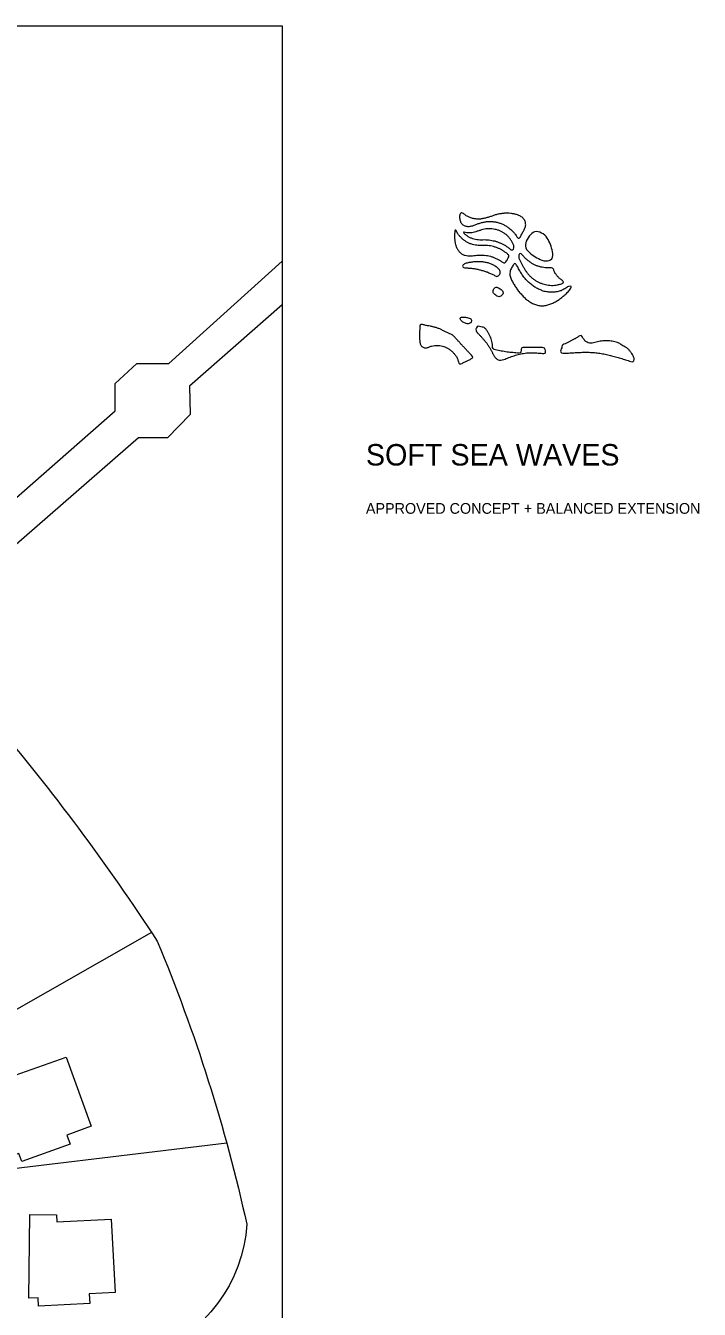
# Model space of a CAD drawing. Header units: inches. Extents: x 36 to 189, y -75 to 56.
# Drawn here: x 176.66 to 189.21, y -14.03 to 9.9 of the extents above; entities that cross this region are included whole.
import ezdxf

# ---------------------------------------------------------------- set-up
doc = ezdxf.new("R2010")
doc.units = ezdxf.units.IN
for name, color, linetype, lineweight in [('01_ORIGINAL_CAD', 7, 'Continuous', 20), ('12_OPTION_LABEL', 7, 'Continuous', 15), ('13_CONCEPT_ICON', 7, 'Continuous', 15)]:
    doc.layers.add(name, color=color, linetype=linetype, lineweight=lineweight)

# ---------------------------------------------------------------- blocks, each defined once
blk = doc.blocks.new('CONCEPT_ICON_06_WAVES')
at = {"layer": '13_CONCEPT_ICON'}
for points, knots in [([(48.33, 45.23), (48.4, 45.24), (48.49, 45.18), (48.58, 45.13), (48.66, 45.07), (48.75, 45), (48.84, 44.95), (48.92, 44.9), (49.01, 44.86), (49.1, 44.83), (49.2, 44.79), (49.29, 44.76), (49.39, 44.74), (49.49, 44.72), (49.59, 44.71), (49.69, 44.7), (49.79, 44.69), (49.9, 44.7), (50, 44.7), (50.11, 44.71), (50.2, 44.73), (50.3, 44.75), (50.4, 44.77), (50.49, 44.8), (50.59, 44.83), (50.69, 44.85), (50.78, 44.88), (50.87, 44.91), (50.97, 44.94), (51.06, 44.98), (51.15, 45.01), (51.25, 45.04), (51.34, 45.07), (51.44, 45.09), (51.54, 45.12), (51.63, 45.14), (51.73, 45.15), (51.83, 45.17), (51.93, 45.18), (52.03, 45.19), (52.13, 45.2), (52.24, 45.21), (52.34, 45.21), (52.44, 45.21), (52.54, 45.2), (52.64, 45.19), (52.74, 45.17), (52.84, 45.16), (52.94, 45.14), (53.04, 45.11), (53.13, 45.09), (53.23, 45.06), (53.32, 45.02), (53.41, 44.99), (53.5, 44.94), (53.59, 44.89), (53.67, 44.82), (53.74, 44.75), (53.81, 44.67), (53.86, 44.59), (53.9, 44.49), (53.93, 44.4), (53.95, 44.3), (53.95, 44.2), (53.94, 44.1), (53.92, 44), (53.88, 43.9), (53.85, 43.81), (53.8, 43.72), (53.75, 43.64), (53.7, 43.55), (53.65, 43.47), (53.6, 43.37), (53.55, 43.28), (53.5, 43.17), (53.45, 43.1), (53.4, 43.03), (53.34, 43), (53.28, 43.04), (53.22, 43.08), (53.16, 43.18), (53.11, 43.27), (53.05, 43.36), (52.98, 43.44), (52.92, 43.52), (52.85, 43.6), (52.77, 43.67), (52.7, 43.74), (52.62, 43.81), (52.54, 43.88), (52.46, 43.94), (52.38, 44), (52.3, 44.06), (52.21, 44.11), (52.12, 44.16), (52.04, 44.2), (51.95, 44.24), (51.85, 44.28), (51.76, 44.32), (51.67, 44.35), (51.58, 44.38), (51.48, 44.41), (51.38, 44.43), (51.28, 44.45), (51.18, 44.47), (51.08, 44.47), (50.98, 44.48), (50.88, 44.49), (50.77, 44.49), (50.67, 44.49), (50.57, 44.48), (50.47, 44.46), (50.37, 44.45), (50.27, 44.43), (50.17, 44.4), (50.08, 44.38), (49.98, 44.35), (49.89, 44.32), (49.79, 44.29), (49.7, 44.26), (49.61, 44.22), (49.52, 44.19), (49.42, 44.15), (49.33, 44.12), (49.23, 44.09), (49.13, 44.07), (49.03, 44.06), (48.93, 44.05), (48.83, 44.06), (48.73, 44.08), (48.63, 44.1), (48.54, 44.14), (48.46, 44.2), (48.39, 44.26), (48.32, 44.34), (48.28, 44.43), (48.24, 44.52), (48.21, 44.61), (48.2, 44.72), (48.18, 44.82), (48.18, 44.94), (48.2, 45.03), (48.22, 45.13), (48.27, 45.21), (48.33, 45.23)], [0, 0, 0, 0, 0.020833, 0.020833, 0.020833, 0.041667, 0.041667, 0.041667, 0.0625, 0.0625, 0.0625, 0.083333, 0.083333, 0.083333, 0.104167, 0.104167, 0.104167, 0.125, 0.125, 0.125, 0.145833, 0.145833, 0.145833, 0.166667, 0.166667, 0.166667, 0.1875, 0.1875, 0.1875, 0.208333, 0.208333, 0.208333, 0.229167, 0.229167, 0.229167, 0.25, 0.25, 0.25, 0.270833, 0.270833, 0.270833, 0.291667, 0.291667, 0.291667, 0.3125, 0.3125, 0.3125, 0.333333, 0.333333, 0.333333, 0.354167, 0.354167, 0.354167, 0.375, 0.375, 0.375, 0.395833, 0.395833, 0.395833, 0.416667, 0.416667, 0.416667, 0.4375, 0.4375, 0.4375, 0.458333, 0.458333, 0.458333, 0.479167, 0.479167, 0.479167, 0.5, 0.5, 0.5, 0.520833, 0.520833, 0.520833, 0.541667, 0.541667, 0.541667, 0.5625, 0.5625, 0.5625, 0.583333, 0.583333, 0.583333, 0.604167, 0.604167, 0.604167, 0.625, 0.625, 0.625, 0.645833, 0.645833, 0.645833, 0.666667, 0.666667, 0.666667, 0.6875, 0.6875, 0.6875, 0.708333, 0.708333, 0.708333, 0.729167, 0.729167, 0.729167, 0.75, 0.75, 0.75, 0.770833, 0.770833, 0.770833, 0.791667, 0.791667, 0.791667, 0.8125, 0.8125, 0.8125, 0.833333, 0.833333, 0.833333, 0.854167, 0.854167, 0.854167, 0.875, 0.875, 0.875, 0.895833, 0.895833, 0.895833, 0.916667, 0.916667, 0.916667, 0.9375, 0.9375, 0.9375, 0.958333, 0.958333, 0.958333, 0.979167, 0.979167, 0.979167, 1, 1, 1, 1]), ([(47.81, 43.74), (47.83, 43.76), (47.87, 43.7), (47.91, 43.63), (47.96, 43.56), (48, 43.47), (48.05, 43.39), (48.1, 43.31), (48.16, 43.24), (48.22, 43.18), (48.28, 43.12), (48.34, 43.05), (48.4, 42.99), (48.47, 42.93), (48.54, 42.88), (48.61, 42.83), (48.68, 42.77), (48.75, 42.73), (48.83, 42.68), (48.9, 42.64), (48.98, 42.6), (49.06, 42.57), (49.14, 42.54), (49.22, 42.51), (49.3, 42.48), (49.39, 42.46), (49.47, 42.44), (49.56, 42.43), (49.64, 42.42), (49.73, 42.4), (49.82, 42.4), (49.91, 42.39), (50, 42.39), (50.09, 42.39), (50.18, 42.39), (50.27, 42.4), (50.36, 42.4), (50.45, 42.39), (50.54, 42.39), (50.63, 42.38), (50.72, 42.38), (50.81, 42.36), (50.89, 42.35), (50.98, 42.33), (51.06, 42.31), (51.14, 42.29), (51.23, 42.27), (51.31, 42.24), (51.39, 42.21), (51.47, 42.18), (51.55, 42.15), (51.63, 42.12), (51.71, 42.08), (51.79, 42.04), (51.86, 42), (51.94, 41.96), (52.01, 41.91), (52.08, 41.86), (52.15, 41.81), (52.23, 41.76), (52.3, 41.71), (52.37, 41.65), (52.44, 41.59), (52.47, 41.52), (52.49, 41.45), (52.46, 41.38), (52.43, 41.3), (52.39, 41.23), (52.34, 41.14), (52.29, 41.06), (52.24, 40.99), (52.19, 40.91), (52.14, 40.89), (52.08, 40.86), (52.01, 40.89), (51.93, 40.94), (51.86, 40.98), (51.78, 41.04), (51.71, 41.09), (51.63, 41.14), (51.56, 41.17), (51.48, 41.21), (51.4, 41.25), (51.32, 41.28), (51.24, 41.32), (51.16, 41.35), (51.08, 41.38), (51, 41.41), (50.92, 41.44), (50.84, 41.46), (50.75, 41.48), (50.67, 41.5), (50.58, 41.51), (50.5, 41.52), (50.41, 41.54), (50.32, 41.55), (50.23, 41.55), (50.14, 41.56), (50.05, 41.56), (49.96, 41.56), (49.88, 41.55), (49.79, 41.54), (49.7, 41.54), (49.61, 41.53), (49.52, 41.52), (49.43, 41.51), (49.35, 41.5), (49.26, 41.49), (49.17, 41.49), (49.08, 41.48), (48.99, 41.48), (48.9, 41.49), (48.82, 41.5), (48.73, 41.51), (48.65, 41.54), (48.57, 41.56), (48.49, 41.6), (48.41, 41.64), (48.34, 41.69), (48.27, 41.74), (48.2, 41.8), (48.14, 41.86), (48.09, 41.93), (48.04, 42), (47.99, 42.08), (47.95, 42.15), (47.92, 42.23), (47.88, 42.31), (47.86, 42.4), (47.84, 42.48), (47.81, 42.56), (47.8, 42.65), (47.78, 42.73), (47.77, 42.82), (47.76, 42.91), (47.75, 43), (47.74, 43.08), (47.74, 43.17), (47.74, 43.26), (47.75, 43.35), (47.75, 43.45), (47.76, 43.54), (47.77, 43.63), (47.78, 43.73), (47.81, 43.74)], [0, 0, 0, 0, 0.020833, 0.020833, 0.020833, 0.041667, 0.041667, 0.041667, 0.0625, 0.0625, 0.0625, 0.083333, 0.083333, 0.083333, 0.104167, 0.104167, 0.104167, 0.125, 0.125, 0.125, 0.145833, 0.145833, 0.145833, 0.166667, 0.166667, 0.166667, 0.1875, 0.1875, 0.1875, 0.208333, 0.208333, 0.208333, 0.229167, 0.229167, 0.229167, 0.25, 0.25, 0.25, 0.270833, 0.270833, 0.270833, 0.291667, 0.291667, 0.291667, 0.3125, 0.3125, 0.3125, 0.333333, 0.333333, 0.333333, 0.354167, 0.354167, 0.354167, 0.375, 0.375, 0.375, 0.395833, 0.395833, 0.395833, 0.416667, 0.416667, 0.416667, 0.4375, 0.4375, 0.4375, 0.458333, 0.458333, 0.458333, 0.479167, 0.479167, 0.479167, 0.5, 0.5, 0.5, 0.520833, 0.520833, 0.520833, 0.541667, 0.541667, 0.541667, 0.5625, 0.5625, 0.5625, 0.583333, 0.583333, 0.583333, 0.604167, 0.604167, 0.604167, 0.625, 0.625, 0.625, 0.645833, 0.645833, 0.645833, 0.666667, 0.666667, 0.666667, 0.6875, 0.6875, 0.6875, 0.708333, 0.708333, 0.708333, 0.729167, 0.729167, 0.729167, 0.75, 0.75, 0.75, 0.770833, 0.770833, 0.770833, 0.791667, 0.791667, 0.791667, 0.8125, 0.8125, 0.8125, 0.833333, 0.833333, 0.833333, 0.854167, 0.854167, 0.854167, 0.875, 0.875, 0.875, 0.895833, 0.895833, 0.895833, 0.916667, 0.916667, 0.916667, 0.9375, 0.9375, 0.9375, 0.958333, 0.958333, 0.958333, 0.979167, 0.979167, 0.979167, 1, 1, 1, 1]), ([(48.53, 43.54), (48.54, 43.56), (48.61, 43.55), (48.7, 43.53), (48.78, 43.51), (48.88, 43.5), (48.97, 43.49), (49.07, 43.48), (49.15, 43.49), (49.24, 43.5), (49.32, 43.52), (49.41, 43.53), (49.49, 43.56), (49.57, 43.58), (49.65, 43.6), (49.73, 43.63), (49.81, 43.66), (49.89, 43.69), (49.98, 43.71), (50.06, 43.74), (50.14, 43.76), (50.22, 43.78), (50.3, 43.8), (50.39, 43.82), (50.47, 43.83), (50.56, 43.84), (50.65, 43.84), (50.74, 43.85), (50.83, 43.85), (50.92, 43.85), (51.01, 43.84), (51.09, 43.83), (51.18, 43.82), (51.26, 43.8), (51.35, 43.79), (51.43, 43.76), (51.51, 43.74), (51.59, 43.71), (51.67, 43.68), (51.75, 43.65), (51.83, 43.61), (51.9, 43.57), (51.97, 43.53), (52.05, 43.48), (52.12, 43.44), (52.19, 43.38), (52.26, 43.33), (52.33, 43.27), (52.39, 43.21), (52.45, 43.15), (52.51, 43.08), (52.56, 43.01), (52.61, 42.94), (52.66, 42.87), (52.7, 42.8), (52.75, 42.72), (52.79, 42.65), (52.83, 42.57), (52.87, 42.5), (52.91, 42.42), (52.92, 42.33), (52.93, 42.24), (52.92, 42.15), (52.88, 42.08), (52.84, 42.02), (52.78, 41.99), (52.71, 42), (52.64, 42.02), (52.57, 42.09), (52.5, 42.15), (52.43, 42.21), (52.36, 42.26), (52.29, 42.31), (52.22, 42.36), (52.15, 42.4), (52.07, 42.44), (52, 42.49), (51.92, 42.53), (51.85, 42.56), (51.77, 42.6), (51.69, 42.63), (51.61, 42.66), (51.53, 42.7), (51.45, 42.72), (51.37, 42.75), (51.29, 42.77), (51.21, 42.8), (51.12, 42.81), (51.04, 42.83), (50.96, 42.85), (50.87, 42.86), (50.78, 42.87), (50.7, 42.88), (50.61, 42.88), (50.52, 42.89), (50.43, 42.9), (50.34, 42.9), (50.26, 42.9), (50.17, 42.89), (50.08, 42.89), (50, 42.89), (49.91, 42.89), (49.82, 42.9), (49.74, 42.9), (49.65, 42.91), (49.56, 42.93), (49.48, 42.95), (49.4, 42.97), (49.32, 43), (49.24, 43.03), (49.16, 43.06), (49.08, 43.1), (49.01, 43.13), (48.94, 43.18), (48.86, 43.22), (48.79, 43.27), (48.71, 43.33), (48.64, 43.39), (48.57, 43.45), (48.52, 43.52), (48.53, 43.54)], [0, 0, 0, 0, 0.025, 0.025, 0.025, 0.05, 0.05, 0.05, 0.075, 0.075, 0.075, 0.1, 0.1, 0.1, 0.125, 0.125, 0.125, 0.15, 0.15, 0.15, 0.175, 0.175, 0.175, 0.2, 0.2, 0.2, 0.225, 0.225, 0.225, 0.25, 0.25, 0.25, 0.275, 0.275, 0.275, 0.3, 0.3, 0.3, 0.325, 0.325, 0.325, 0.35, 0.35, 0.35, 0.375, 0.375, 0.375, 0.4, 0.4, 0.4, 0.425, 0.425, 0.425, 0.45, 0.45, 0.45, 0.475, 0.475, 0.475, 0.5, 0.5, 0.5, 0.525, 0.525, 0.525, 0.55, 0.55, 0.55, 0.575, 0.575, 0.575, 0.6, 0.6, 0.6, 0.625, 0.625, 0.625, 0.65, 0.65, 0.65, 0.675, 0.675, 0.675, 0.7, 0.7, 0.7, 0.725, 0.725, 0.725, 0.75, 0.75, 0.75, 0.775, 0.775, 0.775, 0.8, 0.8, 0.8, 0.825, 0.825, 0.825, 0.85, 0.85, 0.85, 0.875, 0.875, 0.875, 0.9, 0.9, 0.9, 0.925, 0.925, 0.925, 0.95, 0.95, 0.95, 0.975, 0.975, 0.975, 1, 1, 1, 1]), ([(54.73, 43.58), (54.91, 43.64), (55.15, 43.59), (55.34, 43.48), (55.54, 43.38), (55.7, 43.22), (55.82, 43.04), (55.94, 42.86), (56.03, 42.67), (56.11, 42.47), (56.18, 42.28), (56.25, 42.07), (56.29, 41.85), (56.32, 41.63), (56.32, 41.38), (56.22, 41.23), (56.11, 41.08), (55.9, 41.02), (55.68, 41.04), (55.47, 41.06), (55.25, 41.15), (55.06, 41.25), (54.87, 41.35), (54.7, 41.45), (54.52, 41.58), (54.34, 41.72), (54.14, 41.88), (54.03, 42.05), (53.93, 42.23), (53.9, 42.42), (53.95, 42.61), (54, 42.81), (54.13, 43.01), (54.26, 43.19), (54.39, 43.37), (54.54, 43.53), (54.73, 43.58)], [0, 0, 0, 0, 0.083333, 0.083333, 0.083333, 0.166667, 0.166667, 0.166667, 0.25, 0.25, 0.25, 0.333333, 0.333333, 0.333333, 0.416667, 0.416667, 0.416667, 0.5, 0.5, 0.5, 0.583333, 0.583333, 0.583333, 0.666667, 0.666667, 0.666667, 0.75, 0.75, 0.75, 0.833333, 0.833333, 0.833333, 0.916667, 0.916667, 0.916667, 1, 1, 1, 1]), ([(53.47, 41.7), (53.52, 41.71), (53.58, 41.66), (53.64, 41.59), (53.7, 41.52), (53.76, 41.44), (53.82, 41.37), (53.88, 41.3), (53.95, 41.25), (54.02, 41.19), (54.09, 41.13), (54.15, 41.07), (54.22, 41.02), (54.29, 40.97), (54.37, 40.92), (54.44, 40.87), (54.51, 40.82), (54.59, 40.78), (54.67, 40.74), (54.74, 40.7), (54.82, 40.67), (54.9, 40.63), (54.98, 40.6), (55.06, 40.57), (55.15, 40.55), (55.23, 40.52), (55.31, 40.5), (55.4, 40.49), (55.48, 40.47), (55.57, 40.45), (55.66, 40.44), (55.75, 40.44), (55.84, 40.43), (55.93, 40.44), (56.03, 40.45), (56.12, 40.47), (56.2, 40.45), (56.27, 40.44), (56.32, 40.39), (56.36, 40.32), (56.4, 40.25), (56.43, 40.16), (56.46, 40.08), (56.5, 40), (56.55, 39.92), (56.6, 39.85), (56.66, 39.78), (56.71, 39.71), (56.77, 39.65), (56.83, 39.58), (56.9, 39.52), (56.97, 39.46), (57.05, 39.4), (57.14, 39.35), (57.19, 39.29), (57.24, 39.24), (57.25, 39.19), (57.21, 39.14), (57.17, 39.1), (57.08, 39.06), (56.99, 39.03), (56.9, 39), (56.81, 38.98), (56.73, 38.96), (56.65, 38.94), (56.56, 38.93), (56.47, 38.92), (56.39, 38.91), (56.29, 38.9), (56.2, 38.91), (56.11, 38.91), (56.02, 38.92), (55.94, 38.93), (55.85, 38.94), (55.76, 38.96), (55.68, 38.98), (55.6, 39), (55.51, 39.02), (55.43, 39.05), (55.35, 39.07), (55.27, 39.11), (55.19, 39.14), (55.11, 39.18), (55.03, 39.21), (54.96, 39.25), (54.88, 39.3), (54.81, 39.34), (54.73, 39.39), (54.66, 39.44), (54.59, 39.49), (54.52, 39.55), (54.45, 39.6), (54.38, 39.66), (54.32, 39.72), (54.25, 39.79), (54.2, 39.85), (54.14, 39.92), (54.08, 39.99), (54.03, 40.06), (53.98, 40.14), (53.93, 40.21), (53.89, 40.28), (53.84, 40.36), (53.8, 40.43), (53.75, 40.51), (53.71, 40.58), (53.67, 40.66), (53.63, 40.74), (53.59, 40.81), (53.55, 40.89), (53.51, 40.97), (53.47, 41.04), (53.43, 41.12), (53.39, 41.2), (53.36, 41.28), (53.34, 41.37), (53.33, 41.46), (53.35, 41.54), (53.37, 41.62), (53.42, 41.7), (53.47, 41.7)], [0, 0, 0, 0, 0.025, 0.025, 0.025, 0.05, 0.05, 0.05, 0.075, 0.075, 0.075, 0.1, 0.1, 0.1, 0.125, 0.125, 0.125, 0.15, 0.15, 0.15, 0.175, 0.175, 0.175, 0.2, 0.2, 0.2, 0.225, 0.225, 0.225, 0.25, 0.25, 0.25, 0.275, 0.275, 0.275, 0.3, 0.3, 0.3, 0.325, 0.325, 0.325, 0.35, 0.35, 0.35, 0.375, 0.375, 0.375, 0.4, 0.4, 0.4, 0.425, 0.425, 0.425, 0.45, 0.45, 0.45, 0.475, 0.475, 0.475, 0.5, 0.5, 0.5, 0.525, 0.525, 0.525, 0.55, 0.55, 0.55, 0.575, 0.575, 0.575, 0.6, 0.6, 0.6, 0.625, 0.625, 0.625, 0.65, 0.65, 0.65, 0.675, 0.675, 0.675, 0.7, 0.7, 0.7, 0.725, 0.725, 0.725, 0.75, 0.75, 0.75, 0.775, 0.775, 0.775, 0.8, 0.8, 0.8, 0.825, 0.825, 0.825, 0.85, 0.85, 0.85, 0.875, 0.875, 0.875, 0.9, 0.9, 0.9, 0.925, 0.925, 0.925, 0.95, 0.95, 0.95, 0.975, 0.975, 0.975, 1, 1, 1, 1]), ([(49.47, 40.96), (49.58, 40.97), (49.69, 40.97), (49.8, 40.97), (49.91, 40.97), (50.01, 40.97), (50.12, 40.96), (50.23, 40.96), (50.33, 40.94), (50.44, 40.92), (50.54, 40.9), (50.64, 40.88), (50.74, 40.85), (50.84, 40.81), (50.94, 40.78), (51.03, 40.73), (51.12, 40.69), (51.21, 40.64), (51.3, 40.58), (51.39, 40.52), (51.48, 40.46), (51.56, 40.39), (51.64, 40.31), (51.71, 40.23), (51.73, 40.13), (51.74, 40.03), (51.71, 39.91), (51.65, 39.83), (51.59, 39.75), (51.52, 39.69), (51.43, 39.7), (51.35, 39.7), (51.25, 39.76), (51.16, 39.82), (51.06, 39.87), (50.97, 39.92), (50.87, 39.96), (50.78, 40), (50.68, 40.04), (50.59, 40.08), (50.49, 40.11), (50.39, 40.15), (50.29, 40.18), (50.19, 40.21), (50.09, 40.24), (49.99, 40.26), (49.89, 40.29), (49.79, 40.31), (49.69, 40.33), (49.58, 40.35), (49.48, 40.37), (49.38, 40.38), (49.27, 40.4), (49.17, 40.41), (49.06, 40.42), (48.95, 40.43), (48.84, 40.43), (48.73, 40.44), (48.61, 40.45), (48.5, 40.48), (48.46, 40.53), (48.43, 40.59), (48.47, 40.68), (48.55, 40.74), (48.62, 40.8), (48.74, 40.84), (48.85, 40.86), (48.95, 40.89), (49.05, 40.9), (49.16, 40.92), (49.26, 40.94), (49.36, 40.95), (49.47, 40.96)], [0, 0, 0, 0, 0.041667, 0.041667, 0.041667, 0.083333, 0.083333, 0.083333, 0.125, 0.125, 0.125, 0.166667, 0.166667, 0.166667, 0.208333, 0.208333, 0.208333, 0.25, 0.25, 0.25, 0.291667, 0.291667, 0.291667, 0.333333, 0.333333, 0.333333, 0.375, 0.375, 0.375, 0.416667, 0.416667, 0.416667, 0.458333, 0.458333, 0.458333, 0.5, 0.5, 0.5, 0.541667, 0.541667, 0.541667, 0.583333, 0.583333, 0.583333, 0.625, 0.625, 0.625, 0.666667, 0.666667, 0.666667, 0.708333, 0.708333, 0.708333, 0.75, 0.75, 0.75, 0.791667, 0.791667, 0.791667, 0.833333, 0.833333, 0.833333, 0.875, 0.875, 0.875, 0.916667, 0.916667, 0.916667, 0.958333, 0.958333, 0.958333, 1, 1, 1, 1]), ([(53.01, 40.81), (53.07, 40.81), (53.14, 40.71), (53.21, 40.6), (53.27, 40.49), (53.32, 40.37), (53.38, 40.26), (53.44, 40.15), (53.5, 40.05), (53.57, 39.95), (53.63, 39.84), (53.7, 39.74), (53.78, 39.64), (53.85, 39.55), (53.94, 39.45), (54.03, 39.36), (54.12, 39.27), (54.21, 39.18), (54.3, 39.1), (54.4, 39.01), (54.49, 38.94), (54.59, 38.87), (54.69, 38.8), (54.8, 38.73), (54.9, 38.67), (55.01, 38.61), (55.12, 38.56), (55.23, 38.51), (55.34, 38.47), (55.46, 38.43), (55.57, 38.39), (55.69, 38.36), (55.81, 38.34), (55.93, 38.33), (56.06, 38.31), (56.18, 38.31), (56.31, 38.32), (56.44, 38.32), (56.56, 38.34), (56.68, 38.36), (56.8, 38.38), (56.92, 38.41), (57.03, 38.45), (57.14, 38.5), (57.25, 38.55), (57.36, 38.62), (57.47, 38.68), (57.58, 38.77), (57.69, 38.82), (57.79, 38.86), (57.89, 38.86), (57.91, 38.8), (57.92, 38.74), (57.86, 38.61), (57.78, 38.5), (57.7, 38.4), (57.6, 38.3), (57.51, 38.21), (57.42, 38.13), (57.33, 38.04), (57.23, 37.96), (57.14, 37.88), (57.04, 37.8), (56.94, 37.73), (56.84, 37.66), (56.74, 37.6), (56.63, 37.53), (56.53, 37.47), (56.42, 37.42), (56.31, 37.37), (56.2, 37.32), (56.09, 37.27), (55.98, 37.23), (55.86, 37.19), (55.74, 37.17), (55.62, 37.15), (55.5, 37.13), (55.37, 37.13), (55.25, 37.14), (55.12, 37.15), (55, 37.17), (54.88, 37.21), (54.77, 37.24), (54.66, 37.29), (54.55, 37.34), (54.44, 37.39), (54.33, 37.46), (54.23, 37.53), (54.13, 37.59), (54.04, 37.67), (53.94, 37.75), (53.85, 37.84), (53.76, 37.93), (53.67, 38.02), (53.58, 38.11), (53.5, 38.21), (53.42, 38.3), (53.34, 38.4), (53.27, 38.5), (53.19, 38.6), (53.12, 38.7), (53.05, 38.8), (52.99, 38.9), (52.92, 39), (52.86, 39.11), (52.8, 39.21), (52.74, 39.32), (52.69, 39.43), (52.65, 39.55), (52.61, 39.66), (52.58, 39.78), (52.57, 39.9), (52.57, 40.02), (52.59, 40.14), (52.63, 40.26), (52.68, 40.38), (52.74, 40.49), (52.81, 40.6), (52.87, 40.71), (52.94, 40.81), (53.01, 40.81)], [0, 0, 0, 0, 0.025, 0.025, 0.025, 0.05, 0.05, 0.05, 0.075, 0.075, 0.075, 0.1, 0.1, 0.1, 0.125, 0.125, 0.125, 0.15, 0.15, 0.15, 0.175, 0.175, 0.175, 0.2, 0.2, 0.2, 0.225, 0.225, 0.225, 0.25, 0.25, 0.25, 0.275, 0.275, 0.275, 0.3, 0.3, 0.3, 0.325, 0.325, 0.325, 0.35, 0.35, 0.35, 0.375, 0.375, 0.375, 0.4, 0.4, 0.4, 0.425, 0.425, 0.425, 0.45, 0.45, 0.45, 0.475, 0.475, 0.475, 0.5, 0.5, 0.5, 0.525, 0.525, 0.525, 0.55, 0.55, 0.55, 0.575, 0.575, 0.575, 0.6, 0.6, 0.6, 0.625, 0.625, 0.625, 0.65, 0.65, 0.65, 0.675, 0.675, 0.675, 0.7, 0.7, 0.7, 0.725, 0.725, 0.725, 0.75, 0.75, 0.75, 0.775, 0.775, 0.775, 0.8, 0.8, 0.8, 0.825, 0.825, 0.825, 0.85, 0.85, 0.85, 0.875, 0.875, 0.875, 0.9, 0.9, 0.9, 0.925, 0.925, 0.925, 0.95, 0.95, 0.95, 0.975, 0.975, 0.975, 1, 1, 1, 1]), ([(51.11, 38.3), (51.14, 38.2), (51.24, 38.13), (51.34, 38.06), (51.43, 37.99), (51.52, 37.92), (51.62, 37.92), (51.73, 37.91), (51.83, 37.99), (51.9, 38.08), (51.97, 38.17), (52.01, 38.28), (51.97, 38.36), (51.93, 38.45), (51.83, 38.52), (51.73, 38.6), (51.63, 38.67), (51.53, 38.75), (51.43, 38.76), (51.34, 38.77), (51.25, 38.71), (51.18, 38.62), (51.12, 38.52), (51.08, 38.39), (51.11, 38.3)], [0, 0, 0, 0, 0.125, 0.125, 0.125, 0.25, 0.25, 0.25, 0.375, 0.375, 0.375, 0.5, 0.5, 0.5, 0.625, 0.625, 0.625, 0.75, 0.75, 0.75, 0.875, 0.875, 0.875, 1, 1, 1, 1]), ([(48.25, 36.06), (48.21, 36), (48.27, 35.89), (48.34, 35.81), (48.42, 35.73), (48.52, 35.68), (48.62, 35.63), (48.72, 35.59), (48.82, 35.55), (48.93, 35.56), (49.04, 35.57), (49.15, 35.63), (49.2, 35.72), (49.25, 35.81), (49.23, 35.92), (49.16, 35.99), (49.09, 36.06), (48.97, 36.08), (48.86, 36.1), (48.75, 36.12), (48.65, 36.14), (48.53, 36.14), (48.42, 36.14), (48.29, 36.13), (48.25, 36.06)], [0, 0, 0, 0, 0.125, 0.125, 0.125, 0.25, 0.25, 0.25, 0.375, 0.375, 0.375, 0.5, 0.5, 0.5, 0.625, 0.625, 0.625, 0.75, 0.75, 0.75, 0.875, 0.875, 0.875, 1, 1, 1, 1]), ([(48.18, 32.06), (48.13, 32.08), (48.11, 32.16), (48.08, 32.25), (48.06, 32.34), (48.03, 32.43), (48, 32.51), (47.97, 32.6), (47.93, 32.68), (47.88, 32.75), (47.83, 32.82), (47.77, 32.9), (47.71, 32.96), (47.65, 33.03), (47.58, 33.1), (47.51, 33.16), (47.44, 33.22), (47.37, 33.28), (47.3, 33.33), (47.22, 33.38), (47.14, 33.42), (47.07, 33.46), (46.99, 33.5), (46.91, 33.54), (46.82, 33.57), (46.74, 33.6), (46.66, 33.63), (46.57, 33.64), (46.48, 33.66), (46.39, 33.67), (46.3, 33.67), (46.2, 33.67), (46.11, 33.67), (46.02, 33.66), (45.93, 33.65), (45.84, 33.64), (45.75, 33.62), (45.67, 33.6), (45.58, 33.57), (45.5, 33.53), (45.42, 33.5), (45.34, 33.46), (45.25, 33.45), (45.16, 33.44), (45.07, 33.46), (45, 33.51), (44.92, 33.55), (44.85, 33.62), (44.81, 33.69), (44.76, 33.77), (44.74, 33.86), (44.72, 33.95), (44.71, 34.04), (44.71, 34.13), (44.7, 34.22), (44.7, 34.31), (44.7, 34.4), (44.7, 34.5), (44.7, 34.59), (44.7, 34.68), (44.7, 34.78), (44.7, 34.87), (44.71, 34.96), (44.71, 35.06), (44.71, 35.16), (44.71, 35.27), (44.72, 35.35), (44.74, 35.43), (44.77, 35.49), (44.84, 35.5), (44.9, 35.52), (45, 35.49), (45.1, 35.46), (45.19, 35.44), (45.29, 35.41), (45.38, 35.39), (45.47, 35.38), (45.56, 35.36), (45.65, 35.34), (45.74, 35.32), (45.84, 35.3), (45.93, 35.28), (46.02, 35.26), (46.11, 35.24), (46.2, 35.21), (46.29, 35.18), (46.37, 35.15), (46.45, 35.11), (46.54, 35.07), (46.62, 35.03), (46.71, 34.99), (46.79, 34.95), (46.88, 34.91), (46.96, 34.87), (47.05, 34.83), (47.13, 34.79), (47.22, 34.75), (47.3, 34.71), (47.39, 34.68), (47.47, 34.63), (47.55, 34.59), (47.62, 34.53), (47.69, 34.47), (47.76, 34.4), (47.82, 34.33), (47.88, 34.26), (47.94, 34.19), (48.01, 34.12), (48.07, 34.05), (48.13, 33.99), (48.2, 33.92), (48.26, 33.85), (48.32, 33.78), (48.39, 33.71), (48.45, 33.64), (48.51, 33.57), (48.58, 33.51), (48.64, 33.44), (48.71, 33.37), (48.77, 33.3), (48.83, 33.23), (48.89, 33.16), (48.95, 33.1), (49.02, 33.03), (49.09, 32.96), (49.16, 32.89), (49.23, 32.82), (49.29, 32.75), (49.35, 32.68), (49.35, 32.63), (49.34, 32.57), (49.26, 32.53), (49.18, 32.49), (49.09, 32.45), (49, 32.41), (48.91, 32.37), (48.82, 32.33), (48.74, 32.29), (48.66, 32.25), (48.57, 32.2), (48.48, 32.15), (48.4, 32.11), (48.32, 32.07), (48.24, 32.04), (48.18, 32.06)], [0, 0, 0, 0, 0.020833, 0.020833, 0.020833, 0.041667, 0.041667, 0.041667, 0.0625, 0.0625, 0.0625, 0.083333, 0.083333, 0.083333, 0.104167, 0.104167, 0.104167, 0.125, 0.125, 0.125, 0.145833, 0.145833, 0.145833, 0.166667, 0.166667, 0.166667, 0.1875, 0.1875, 0.1875, 0.208333, 0.208333, 0.208333, 0.229167, 0.229167, 0.229167, 0.25, 0.25, 0.25, 0.270833, 0.270833, 0.270833, 0.291667, 0.291667, 0.291667, 0.3125, 0.3125, 0.3125, 0.333333, 0.333333, 0.333333, 0.354167, 0.354167, 0.354167, 0.375, 0.375, 0.375, 0.395833, 0.395833, 0.395833, 0.416667, 0.416667, 0.416667, 0.4375, 0.4375, 0.4375, 0.458333, 0.458333, 0.458333, 0.479167, 0.479167, 0.479167, 0.5, 0.5, 0.5, 0.520833, 0.520833, 0.520833, 0.541667, 0.541667, 0.541667, 0.5625, 0.5625, 0.5625, 0.583333, 0.583333, 0.583333, 0.604167, 0.604167, 0.604167, 0.625, 0.625, 0.625, 0.645833, 0.645833, 0.645833, 0.666667, 0.666667, 0.666667, 0.6875, 0.6875, 0.6875, 0.708333, 0.708333, 0.708333, 0.729167, 0.729167, 0.729167, 0.75, 0.75, 0.75, 0.770833, 0.770833, 0.770833, 0.791667, 0.791667, 0.791667, 0.8125, 0.8125, 0.8125, 0.833333, 0.833333, 0.833333, 0.854167, 0.854167, 0.854167, 0.875, 0.875, 0.875, 0.895833, 0.895833, 0.895833, 0.916667, 0.916667, 0.916667, 0.9375, 0.9375, 0.9375, 0.958333, 0.958333, 0.958333, 0.979167, 0.979167, 0.979167, 1, 1, 1, 1]), ([(49.82, 35.35), (49.89, 35.35), (49.97, 35.31), (50.04, 35.29), (50.11, 35.28), (50.18, 35.28), (50.25, 35.26), (50.31, 35.25), (50.37, 35.21), (50.42, 35.16), (50.48, 35.1), (50.53, 35.02), (50.58, 34.95), (50.63, 34.87), (50.67, 34.8), (50.72, 34.73), (50.76, 34.65), (50.8, 34.58), (50.83, 34.5), (50.87, 34.42), (50.9, 34.34), (50.93, 34.26), (50.96, 34.18), (50.98, 34.1), (51, 34.02), (51.02, 33.93), (51.04, 33.85), (51.05, 33.76), (51.05, 33.67), (51.05, 33.58), (51.07, 33.5), (51.09, 33.43), (51.13, 33.36), (51.19, 33.32), (51.26, 33.29), (51.35, 33.27), (51.44, 33.26), (51.52, 33.24), (51.61, 33.22), (51.69, 33.2), (51.78, 33.19), (51.86, 33.17), (51.94, 33.16), (52.03, 33.14), (52.11, 33.13), (52.2, 33.11), (52.28, 33.1), (52.37, 33.09), (52.45, 33.08), (52.54, 33.07), (52.62, 33.06), (52.71, 33.05), (52.79, 33.05), (52.88, 33.04), (52.96, 33.03), (53.05, 33.03), (53.14, 33.02), (53.23, 33.01), (53.32, 33), (53.41, 33), (53.46, 33.04), (53.52, 33.07), (53.54, 33.15), (53.55, 33.24), (53.56, 33.32), (53.57, 33.41), (53.61, 33.45), (53.66, 33.49), (53.74, 33.49), (53.83, 33.49), (53.92, 33.49), (54.01, 33.48), (54.1, 33.48), (54.19, 33.48), (54.27, 33.48), (54.35, 33.48), (54.44, 33.48), (54.53, 33.48), (54.61, 33.48), (54.7, 33.48), (54.78, 33.48), (54.87, 33.48), (54.95, 33.48), (55.04, 33.48), (55.13, 33.48), (55.22, 33.48), (55.31, 33.49), (55.39, 33.49), (55.47, 33.49), (55.54, 33.48), (55.59, 33.42), (55.64, 33.37), (55.67, 33.27), (55.68, 33.19), (55.69, 33.1), (55.69, 33.03), (55.64, 33), (55.59, 32.96), (55.51, 32.96), (55.42, 32.97), (55.33, 32.98), (55.24, 32.99), (55.16, 33), (55.07, 33.01), (54.99, 33.01), (54.91, 33.02), (54.83, 33.02), (54.74, 33.03), (54.66, 33.03), (54.57, 33.03), (54.48, 33.03), (54.4, 33.03), (54.31, 33.03), (54.23, 33.03), (54.14, 33.03), (54.06, 33.02), (53.98, 33.01), (53.89, 33), (53.81, 32.99), (53.73, 32.98), (53.65, 32.96), (53.57, 32.95), (53.49, 32.93), (53.41, 32.91), (53.33, 32.9), (53.25, 32.88), (53.17, 32.85), (53.09, 32.83), (53.02, 32.81), (52.94, 32.78), (52.86, 32.76), (52.79, 32.73), (52.71, 32.7), (52.63, 32.68), (52.56, 32.64), (52.48, 32.61), (52.41, 32.58), (52.34, 32.55), (52.26, 32.52), (52.19, 32.49), (52.11, 32.46), (52.03, 32.44), (51.95, 32.42), (51.87, 32.4), (51.79, 32.39), (51.71, 32.39), (51.63, 32.4), (51.55, 32.43), (51.48, 32.46), (51.41, 32.51), (51.35, 32.56), (51.29, 32.62), (51.24, 32.68), (51.19, 32.75), (51.15, 32.82), (51.11, 32.9), (51.07, 32.97), (51.03, 33.04), (51, 33.11), (50.96, 33.19), (50.92, 33.26), (50.88, 33.33), (50.84, 33.4), (50.81, 33.47), (50.76, 33.54), (50.72, 33.61), (50.68, 33.68), (50.63, 33.75), (50.58, 33.82), (50.54, 33.89), (50.49, 33.95), (50.43, 34.02), (50.38, 34.08), (50.33, 34.15), (50.27, 34.21), (50.21, 34.27), (50.15, 34.34), (50.1, 34.4), (50.04, 34.46), (49.98, 34.52), (49.93, 34.58), (49.87, 34.65), (49.8, 34.7), (49.75, 34.77), (49.69, 34.83), (49.65, 34.9), (49.62, 34.98), (49.6, 35.06), (49.61, 35.15), (49.65, 35.22), (49.68, 35.29), (49.75, 35.34), (49.82, 35.35)], [0, 0, 0, 0, 0.015625, 0.015625, 0.015625, 0.03125, 0.03125, 0.03125, 0.046875, 0.046875, 0.046875, 0.0625, 0.0625, 0.0625, 0.078125, 0.078125, 0.078125, 0.09375, 0.09375, 0.09375, 0.109375, 0.109375, 0.109375, 0.125, 0.125, 0.125, 0.140625, 0.140625, 0.140625, 0.15625, 0.15625, 0.15625, 0.171875, 0.171875, 0.171875, 0.1875, 0.1875, 0.1875, 0.203125, 0.203125, 0.203125, 0.21875, 0.21875, 0.21875, 0.234375, 0.234375, 0.234375, 0.25, 0.25, 0.25, 0.265625, 0.265625, 0.265625, 0.28125, 0.28125, 0.28125, 0.296875, 0.296875, 0.296875, 0.3125, 0.3125, 0.3125, 0.328125, 0.328125, 0.328125, 0.34375, 0.34375, 0.34375, 0.359375, 0.359375, 0.359375, 0.375, 0.375, 0.375, 0.390625, 0.390625, 0.390625, 0.40625, 0.40625, 0.40625, 0.421875, 0.421875, 0.421875, 0.4375, 0.4375, 0.4375, 0.453125, 0.453125, 0.453125, 0.46875, 0.46875, 0.46875, 0.484375, 0.484375, 0.484375, 0.5, 0.5, 0.5, 0.515625, 0.515625, 0.515625, 0.53125, 0.53125, 0.53125, 0.546875, 0.546875, 0.546875, 0.5625, 0.5625, 0.5625, 0.578125, 0.578125, 0.578125, 0.59375, 0.59375, 0.59375, 0.609375, 0.609375, 0.609375, 0.625, 0.625, 0.625, 0.640625, 0.640625, 0.640625, 0.65625, 0.65625, 0.65625, 0.671875, 0.671875, 0.671875, 0.6875, 0.6875, 0.6875, 0.703125, 0.703125, 0.703125, 0.71875, 0.71875, 0.71875, 0.734375, 0.734375, 0.734375, 0.75, 0.75, 0.75, 0.765625, 0.765625, 0.765625, 0.78125, 0.78125, 0.78125, 0.796875, 0.796875, 0.796875, 0.8125, 0.8125, 0.8125, 0.828125, 0.828125, 0.828125, 0.84375, 0.84375, 0.84375, 0.859375, 0.859375, 0.859375, 0.875, 0.875, 0.875, 0.890625, 0.890625, 0.890625, 0.90625, 0.90625, 0.90625, 0.921875, 0.921875, 0.921875, 0.9375, 0.9375, 0.9375, 0.953125, 0.953125, 0.953125, 0.96875, 0.96875, 0.96875, 0.984375, 0.984375, 0.984375, 1, 1, 1, 1]), ([(57, 33.27), (57.02, 33.34), (57.07, 33.4), (57.09, 33.46), (57.11, 33.53), (57.1, 33.6), (57.12, 33.66), (57.14, 33.71), (57.2, 33.75), (57.28, 33.78), (57.35, 33.81), (57.43, 33.84), (57.51, 33.87), (57.59, 33.91), (57.66, 33.94), (57.73, 33.98), (57.8, 34.02), (57.88, 34.05), (57.95, 34.09), (58.02, 34.13), (58.09, 34.17), (58.16, 34.21), (58.23, 34.24), (58.3, 34.28), (58.37, 34.33), (58.44, 34.37), (58.52, 34.42), (58.58, 34.47), (58.65, 34.51), (58.72, 34.55), (58.78, 34.54), (58.83, 34.53), (58.87, 34.46), (58.91, 34.39), (58.95, 34.32), (58.99, 34.24), (59.04, 34.18), (59.09, 34.11), (59.14, 34.05), (59.2, 34.01), (59.27, 33.96), (59.34, 33.93), (59.41, 33.91), (59.48, 33.88), (59.56, 33.87), (59.64, 33.87), (59.72, 33.87), (59.79, 33.89), (59.87, 33.91), (59.95, 33.93), (60.02, 33.95), (60.09, 33.97), (60.17, 33.98), (60.24, 34), (60.32, 34.01), (60.4, 34.03), (60.48, 34.04), (60.55, 34.05), (60.63, 34.06), (60.71, 34.07), (60.79, 34.07), (60.87, 34.08), (60.95, 34.08), (61.03, 34.08), (61.11, 34.08), (61.19, 34.08), (61.27, 34.07), (61.35, 34.06), (61.43, 34.05), (61.5, 34.04), (61.58, 34.03), (61.65, 34.01), (61.73, 33.99), (61.8, 33.97), (61.88, 33.95), (61.95, 33.93), (62.03, 33.9), (62.1, 33.87), (62.16, 33.83), (62.22, 33.79), (62.28, 33.73), (62.33, 33.69), (62.39, 33.65), (62.45, 33.63), (62.51, 33.61), (62.57, 33.58), (62.64, 33.55), (62.71, 33.5), (62.77, 33.46), (62.83, 33.4), (62.89, 33.35), (62.94, 33.29), (63, 33.23), (63.05, 33.17), (63.1, 33.11), (63.14, 33.04), (63.19, 32.98), (63.23, 32.91), (63.27, 32.85), (63.31, 32.78), (63.34, 32.71), (63.38, 32.64), (63.4, 32.56), (63.42, 32.48), (63.42, 32.4), (63.39, 32.34), (63.36, 32.28), (63.29, 32.25), (63.22, 32.25), (63.15, 32.25), (63.07, 32.28), (62.99, 32.31), (62.91, 32.33), (62.84, 32.36), (62.77, 32.38), (62.7, 32.41), (62.62, 32.43), (62.55, 32.45), (62.48, 32.47), (62.41, 32.5), (62.33, 32.52), (62.26, 32.55), (62.19, 32.57), (62.11, 32.59), (62.04, 32.61), (61.97, 32.64), (61.89, 32.66), (61.82, 32.68), (61.74, 32.7), (61.67, 32.72), (61.59, 32.74), (61.52, 32.76), (61.44, 32.77), (61.37, 32.79), (61.29, 32.81), (61.22, 32.83), (61.14, 32.85), (61.07, 32.86), (60.99, 32.88), (60.92, 32.9), (60.84, 32.91), (60.76, 32.93), (60.69, 32.94), (60.61, 32.95), (60.53, 32.97), (60.46, 32.98), (60.38, 32.99), (60.3, 33), (60.22, 33.01), (60.15, 33.02), (60.07, 33.03), (59.99, 33.04), (59.91, 33.05), (59.83, 33.05), (59.75, 33.06), (59.67, 33.06), (59.59, 33.06), (59.51, 33.07), (59.43, 33.08), (59.35, 33.08), (59.27, 33.09), (59.19, 33.09), (59.11, 33.09), (59.03, 33.09), (58.95, 33.08), (58.87, 33.08), (58.79, 33.07), (58.71, 33.07), (58.63, 33.06), (58.55, 33.06), (58.47, 33.06), (58.39, 33.05), (58.31, 33.05), (58.23, 33.04), (58.15, 33.04), (58.07, 33.03), (57.99, 33.03), (57.91, 33.02), (57.83, 33.02), (57.75, 33.01), (57.67, 33.01), (57.59, 33), (57.51, 33), (57.43, 32.99), (57.35, 32.99), (57.27, 32.98), (57.19, 32.99), (57.11, 33), (57.03, 33.03), (57, 33.08), (56.96, 33.13), (56.97, 33.21), (57, 33.27)], [0, 0, 0, 0, 0.015625, 0.015625, 0.015625, 0.03125, 0.03125, 0.03125, 0.046875, 0.046875, 0.046875, 0.0625, 0.0625, 0.0625, 0.078125, 0.078125, 0.078125, 0.09375, 0.09375, 0.09375, 0.109375, 0.109375, 0.109375, 0.125, 0.125, 0.125, 0.140625, 0.140625, 0.140625, 0.15625, 0.15625, 0.15625, 0.171875, 0.171875, 0.171875, 0.1875, 0.1875, 0.1875, 0.203125, 0.203125, 0.203125, 0.21875, 0.21875, 0.21875, 0.234375, 0.234375, 0.234375, 0.25, 0.25, 0.25, 0.265625, 0.265625, 0.265625, 0.28125, 0.28125, 0.28125, 0.296875, 0.296875, 0.296875, 0.3125, 0.3125, 0.3125, 0.328125, 0.328125, 0.328125, 0.34375, 0.34375, 0.34375, 0.359375, 0.359375, 0.359375, 0.375, 0.375, 0.375, 0.390625, 0.390625, 0.390625, 0.40625, 0.40625, 0.40625, 0.421875, 0.421875, 0.421875, 0.4375, 0.4375, 0.4375, 0.453125, 0.453125, 0.453125, 0.46875, 0.46875, 0.46875, 0.484375, 0.484375, 0.484375, 0.5, 0.5, 0.5, 0.515625, 0.515625, 0.515625, 0.53125, 0.53125, 0.53125, 0.546875, 0.546875, 0.546875, 0.5625, 0.5625, 0.5625, 0.578125, 0.578125, 0.578125, 0.59375, 0.59375, 0.59375, 0.609375, 0.609375, 0.609375, 0.625, 0.625, 0.625, 0.640625, 0.640625, 0.640625, 0.65625, 0.65625, 0.65625, 0.671875, 0.671875, 0.671875, 0.6875, 0.6875, 0.6875, 0.703125, 0.703125, 0.703125, 0.71875, 0.71875, 0.71875, 0.734375, 0.734375, 0.734375, 0.75, 0.75, 0.75, 0.765625, 0.765625, 0.765625, 0.78125, 0.78125, 0.78125, 0.796875, 0.796875, 0.796875, 0.8125, 0.8125, 0.8125, 0.828125, 0.828125, 0.828125, 0.84375, 0.84375, 0.84375, 0.859375, 0.859375, 0.859375, 0.875, 0.875, 0.875, 0.890625, 0.890625, 0.890625, 0.90625, 0.90625, 0.90625, 0.921875, 0.921875, 0.921875, 0.9375, 0.9375, 0.9375, 0.953125, 0.953125, 0.953125, 0.96875, 0.96875, 0.96875, 0.984375, 0.984375, 0.984375, 1, 1, 1, 1])]:
    blk.add_open_spline(points, degree=3, knots=knots, dxfattribs=at)
blk = doc.blocks.new('OPTION_06_WAVES')
at = {"layer": '01_ORIGINAL_CAD'}
for p, q in [((36.248, 55.9), (71.442, 55.9)), ((71.442, 55.9), (71.442, 17.906))]:
    blk.add_line(p, q, dxfattribs=at)
for points in [[(63.257, 44.272), (68.329, 48.719), (68.329, 49.231), (68.73, 49.6), (69.33, 49.6), (71.442, 51.512), (71.442, 50.696), (69.711, 49.177), (69.725, 48.651), (69.304, 48.218), (68.761, 48.218), (63.72, 43.82), (63.817, 43.397)], [(69.006, 38.995), (64.196, 36.253)], [(70.407, 35.063), (64.93, 34.409)]]:
    blk.add_lwpolyline(points, dxfattribs=at)
blk.add_lwpolyline([(60.29, 39.74, -0.089338), (62.813, 42.944, -0.322066), (66.051, 42.944, -0.030946), (69.111, 38.833, -0.044664), (70.78, 33.554, -0.301674), (68.967, 31.144, -0.082145), (65.591, 31.078)], format="xyb", dxfattribs=at)
for points in [[(66.464, 36.332), (67.417, 36.67), (67.882, 35.382), (67.428, 35.218), (67.489, 35.05), (66.59, 34.725), (66.536, 34.875), (66.372, 34.816), (65.94, 36.319), (66.419, 36.457)], [(67.244, 33.6), (68.254, 33.648), (68.327, 32.28), (67.845, 32.255), (67.855, 32.076), (66.9, 32.025), (66.892, 32.184), (66.717, 32.175), (66.739, 33.739), (67.237, 33.732)]]:
    blk.add_lwpolyline(points, close=True, dxfattribs=at)
at = {"layer": '13_CONCEPT_ICON', "xscale": 0.2137286258828562, "yscale": 0.2137286258828562, "zscale": 0.2137286258828562}
blk.add_blockref('CONCEPT_ICON_06_WAVES', (64.447, 42.742), dxfattribs=at)
at = {"layer": '12_OPTION_LABEL'}
for s, height, p in [('SOFT SEA WAVES', 0.4, (73, 47.7)), ('APPROVED CONCEPT + BALANCED EXTENSION', 0.2, (73, 46.8))]:
    blk.add_text(s, height=height, dxfattribs=at).set_placement(p)

msp = doc.modelspace()

# ---------------------------------------------------------------- block references
msp.add_blockref('OPTION_06_WAVES', (110, -46))

doc.saveas('drawing.dxf')
